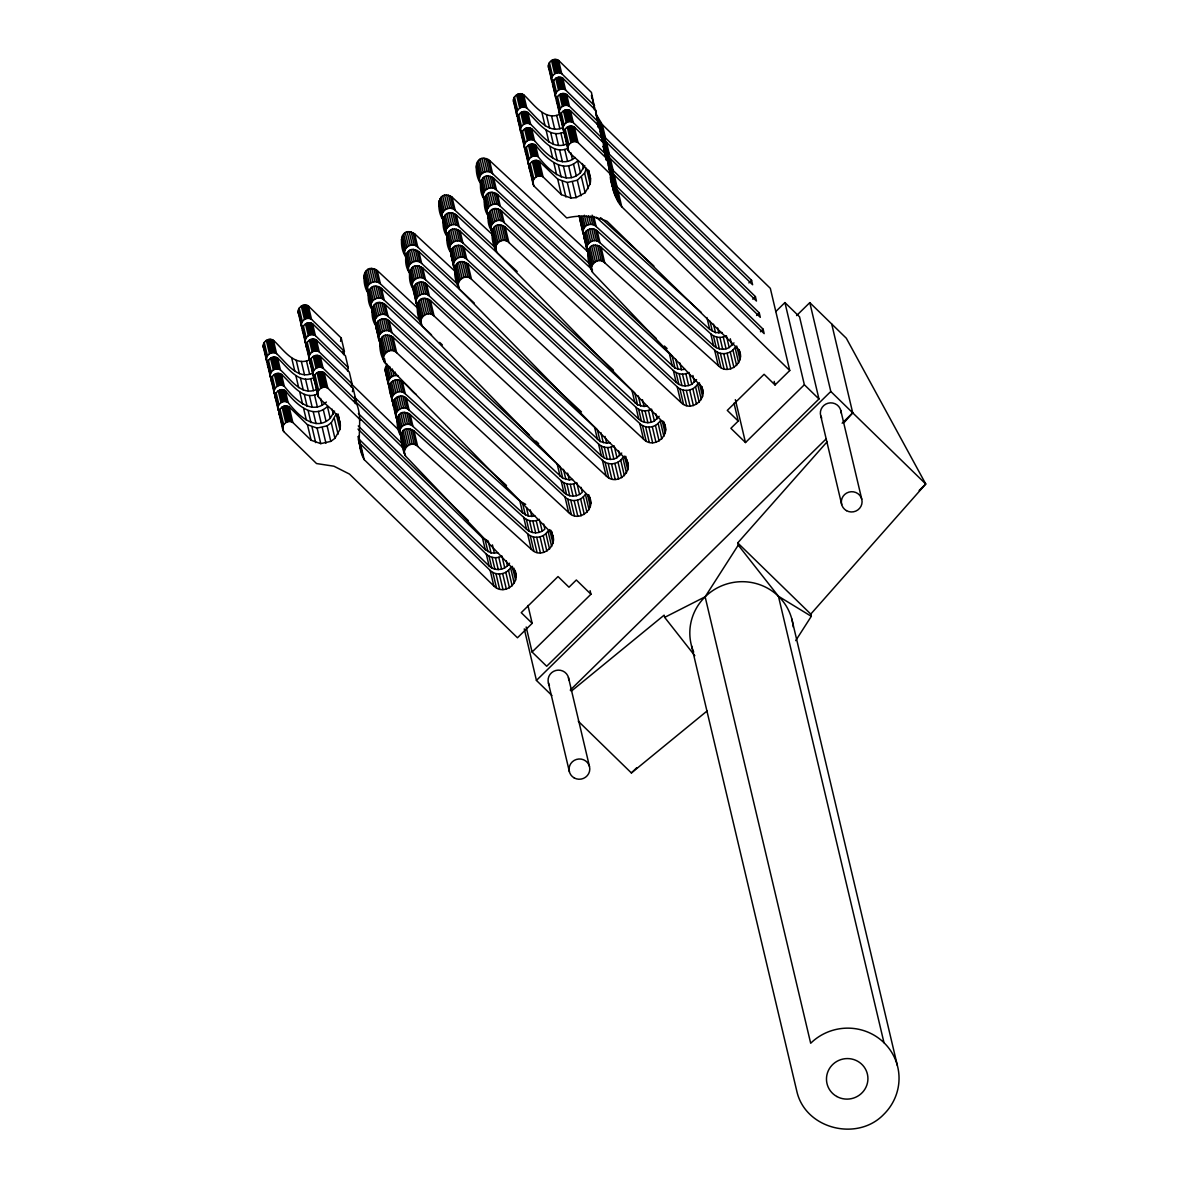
<?xml version="1.0" encoding="UTF-8"?>
<svg xmlns="http://www.w3.org/2000/svg" width="1189" height="1189" viewBox="0 0 1189 1189"><rect width="100%" height="100%" fill="white"/><g stroke="black" fill="none" stroke-linecap="round" stroke-linejoin="round"><path stroke-width="1.5" d="M264.226 349.343C260.361 343.784 267.941 336.532 273.425 340.307C283.175 349.076 294.159 367.015 309.749 359.821M268.432 367.104C264.553 361.56 272.147 354.292 277.632 358.082C287.381 366.851 298.365 384.775 313.941 377.582C314.327 372.9 320.198 370.061 324.136 372.633L356.997 404.661C363.73 422.333 354.263 442.293 364.191 459.623L493.836 585.969C504.017 596.343 521.481 582.773 514.748 570.111M272.281 383.393C268.417 377.849 275.997 370.582 281.481 374.372C291.231 383.126 302.214 401.065 317.79 393.871M276.13 399.682C272.266 394.139 279.846 386.871 285.33 390.661C294.515 402.477 312.335 420.772 327.421 406.489L330.23 418.335C315.144 432.618 297.309 414.322 288.124 402.506C282.655 398.716 275.06 405.984 278.925 411.528L275.149 395.506M279.98 415.972C276.116 410.428 283.695 403.16 289.18 406.95L307.461 424.711L317.091 428.085L327.109 425.84L331.27 422.779L336.234 413.935L339.905 429.482L334.941 438.325L330.795 441.387L320.762 443.631L311.132 440.257L292.851 422.496C287.381 418.706 279.787 425.974 283.651 431.518L316.527 463.547L333.901 466.207L349.477 474.069L517.468 637.78L532.182 623.333L527.961 605.469M299.182 315.026C295.303 309.482 302.913 302.244 308.382 305.989L341.243 338.033L344.394 351.35L343.68 354.649L342.893 351.32M303.388 332.786C299.494 327.243 307.119 320.019 312.588 323.765L345.449 355.793L348.243 367.639L347.53 370.938M307.238 349.076C303.358 343.532 310.968 336.309 316.437 340.054L349.298 372.083L352.107 383.928L351.394 387.228M311.087 365.365C307.208 359.821 314.817 352.598 320.287 356.343L353.148 388.372L355.957 400.217L355.243 403.517M355.957 400.217L323.081 368.189C317.626 364.443 310.002 371.667 313.881 377.21L310.106 361.188M314.282 380.346L313.955 377.478L318.607 397.2C326.544 406.801 343.294 414.545 339.905 429.482M514.436 103.74C510.571 98.211 518.181 90.959 523.636 94.704C533.385 103.458 544.369 121.412 559.945 114.218M518.627 121.501C514.763 115.972 522.387 108.719 527.827 112.479C537.591 121.219 548.56 139.187 564.151 131.979C564.582 127.312 570.393 124.444 574.332 127.03L607.207 159.058C611.889 174.917 610.225 193.421 621.758 206.797L789.749 370.522L775.035 384.968L764.081 374.282L727.282 410.398L738.235 421.084L730.878 428.308L745.488 442.546L804.359 384.746L784.933 302.571L775.778 311.563M522.476 137.79C518.612 132.261 526.237 125.008 531.676 128.769C541.441 137.508 552.409 155.462 568 148.268M526.341 154.08C522.461 148.551 530.086 141.298 535.526 145.058C544.725 156.844 562.546 175.169 577.631 160.887L580.425 172.732C565.34 187.015 547.534 168.689 538.335 156.903C532.88 153.143 525.27 160.396 529.135 165.925L525.36 149.903M530.19 170.369C526.311 164.84 533.935 157.587 539.39 161.347L557.671 179.108L567.302 182.482L577.319 180.238L584.602 173.089L586.445 168.333L590.116 183.894L585.151 192.722L576.145 197.612L570.973 198.028L561.357 194.654L543.061 176.893C537.606 173.133 529.997 180.386 533.861 185.915L566.722 217.944C580.069 214.733 594.411 215.863 607.044 221.243L736.69 347.589C748.832 358.855 729.437 377.463 718.29 365.647L604.74 262.799C598.052 255.694 586.415 266.871 593.697 273.633L699.281 384.315C711.423 395.58 692.028 414.188 680.881 402.372L508.907 242.571C502.204 235.481 490.581 246.643 497.864 253.406L661.872 421.025C674.014 432.291 654.619 450.913 643.472 439.083L471.498 279.281C464.81 272.192 453.172 283.368 460.455 290.116L624.463 457.75C636.605 469.016 617.21 487.624 606.063 475.808L434.089 316.006C427.401 308.917 415.764 320.079 423.046 326.841L587.054 494.475C599.197 505.726 579.801 524.349 568.654 512.533L396.68 352.732C389.992 345.642 378.355 356.804 385.637 363.566L549.645 531.186C561.788 542.452 542.392 561.059 531.245 549.244L417.696 446.395C411.008 439.306 399.37 450.468 406.668 457.23L512.236 567.911L515.565 573.574M549.392 69.423C545.528 63.894 553.138 56.641 558.592 60.401L591.453 92.43L594.678 108.63L591.528 95.313L591.765 98.182M553.584 87.198C549.719 81.669 557.329 74.417 562.783 78.162L595.659 110.191L598.766 127.788M556.794 102.18C554.594 96.636 561.758 91.122 566.633 94.451L599.509 126.48L602.377 141.209M561.282 119.777C557.418 114.248 565.043 106.995 570.482 110.74L603.358 142.769L606.464 160.366L605.662 156.993M565.132 136.066L564.166 131.875L568.818 151.612C576.739 161.214 593.489 168.957 590.116 183.894M367.787 288.035L369.363 294.709C361.724 287.173 360.847 260.896 377.255 270.542L417.874 308.293M421.025 321.625L380.406 283.874C375.263 278.434 365.157 284.067 367.356 291.305M368.159 293.787L371.979 309.422C365.573 301.085 366.628 279.192 381.446 288.318L431.548 334.867M529.15 434.802L384.255 300.163C379.113 294.723 369.006 300.356 371.206 307.594M372.008 310.076L375.828 325.712C369.422 317.374 370.478 295.481 385.295 304.607L559.96 466.4L562.754 478.246L569.234 479.895L572.593 479.435M562.754 478.246L388.104 316.452C382.962 311.013 372.856 316.646 375.055 323.884M375.858 326.366C375.694 319.782 384.627 316.17 389.145 320.896L561.134 480.698C565.251 484.651 571.805 485.38 576.769 482.6L579.563 494.446C574.614 497.225 568.06 496.497 563.928 492.543L391.954 332.742C386.113 326.499 375.04 334.659 379.677 342.001L375.858 326.366L378.905 340.173M383.631 360.163C378.265 351.662 376.571 327.822 392.994 337.171L564.983 496.987C570.75 502.739 581.332 501.268 585.374 494.208L589.06 509.754M401.362 239.301L405.538 256.423C399.37 248.189 398.805 224.424 414.649 233.817L456.635 272.831M384.983 369.675L387.272 364.28L390.423 377.612L388.402 381.045L389.16 386.797L384.983 369.675L388.387 384.968M458.434 284.899L417.8 247.149C412.672 241.709 402.566 247.342 404.765 254.595M405.568 257.062L409.388 272.712C402.982 264.374 404.037 242.467 418.855 251.592L474.381 303.18M394.243 404.661C392.415 398.107 386.157 388.625 391.478 382.055C401.154 374.223 409.447 390.096 416.15 394.376M581.451 411.914L421.664 263.438C416.522 257.998 406.415 263.631 408.615 270.884M506.514 485.528L405.271 393.827C399.43 387.584 388.372 395.744 393.009 403.086M414.471 290.562C406.608 282.997 407.233 258.414 422.704 267.882L597.368 429.675L600.163 441.52L606.643 443.185L610.002 442.724M394.049 407.53C389.412 400.188 400.485 392.028 406.326 398.27L519.875 501.119L525.672 504.359M600.163 441.52L425.513 279.727C420.371 274.287 410.264 279.92 412.464 287.173M535.184 516.16L528.466 516.204L522.67 512.964L409.12 410.116C403.279 403.874 392.221 412.033 396.858 419.375L394.451 409.224M413.267 289.64C413.103 283.071 422.036 279.46 426.554 284.171L598.543 443.973C602.66 447.926 609.214 448.654 614.178 445.875L616.972 457.72C612.023 460.515 605.469 459.771 601.337 455.818L429.363 296.016C423.522 289.774 412.449 297.934 417.086 305.291L413.267 289.64L416.313 303.463M396.873 420.029L400.708 435.664C395.209 427.49 394.763 405.345 410.175 414.56L523.725 517.408C527.842 521.362 534.396 522.105 539.36 519.311M543.655 524.052L544.859 529.12C539.955 533.965 531.468 534.084 526.519 529.254L412.969 426.405C407.842 420.965 397.721 426.598 399.935 433.836M421.04 323.453C415.674 314.951 413.98 291.097 430.403 300.46L602.392 460.262C608.159 466.014 618.741 464.542 622.783 457.483L626.469 473.044M405.434 455.655C401.094 447.644 395.699 421.144 414.025 430.849L527.574 533.698C533.341 539.464 543.923 537.978 547.966 530.933L551.651 546.479M444.181 221.273C436.541 213.723 435.664 187.446 452.058 197.106L492.692 234.857M442.174 217.869C439.96 210.631 450.081 204.984 455.209 210.423L495.843 248.174M444.404 225.836L446.796 235.987C440.391 227.649 441.446 205.742 456.264 214.867L517.2 271.493M446.024 234.159C443.824 226.921 453.93 221.273 459.058 226.713L613.435 370.165M447.079 238.603L450.646 252.276C444.24 243.938 445.295 222.031 460.113 231.156L634.777 392.964L637.572 404.81L644.052 406.46L647.411 405.999M449.873 250.448C447.673 243.21 457.78 237.562 462.922 243.002L637.572 404.81M450.676 252.93C450.512 246.346 459.444 242.734 463.963 247.446L635.952 407.247C640.068 411.201 646.623 411.944 651.587 409.15L654.381 420.995C649.432 423.789 642.877 423.046 638.746 419.093L466.772 259.291C460.931 253.064 449.858 261.223 454.495 268.565L450.676 252.93L453.47 264.775M458.449 286.727C453.083 278.226 451.389 254.387 467.812 263.735L639.801 423.537C645.568 429.303 656.15 427.817 660.192 420.772L663.878 436.318M477.592 171.32L480.356 182.972C474.188 174.753 473.623 150.988 489.467 160.381L588.332 252.246M479.583 181.144C477.369 173.906 487.49 168.273 492.618 173.713L591.483 265.563M480.638 185.588L484.205 199.262C477.8 190.924 478.84 169.031 493.673 178.157L592.523 270.007M483.433 197.433C481.218 190.195 491.339 184.563 496.467 190.002L656.269 338.479M489.288 217.126C481.426 209.546 482.05 184.979 497.522 194.446L672.186 356.239L674.98 368.085L681.46 369.734L684.805 369.289M487.282 213.723C485.082 206.485 495.189 200.852 500.316 206.292L674.98 368.085M491.131 230.012C485.231 221.228 487.609 202.085 501.372 210.735L673.36 370.537C677.477 374.49 684.032 375.219 688.996 372.439L691.79 384.285C686.841 387.064 680.286 386.336 676.155 382.382L504.181 222.581C497.492 215.491 485.855 226.653 493.138 233.416M495.858 250.002C490.492 241.501 488.798 217.661 505.221 227.025L677.21 386.826C682.976 392.578 693.559 391.107 697.601 384.047L701.287 399.593M580.069 220.143L581.124 216.324L583.933 228.169L582.863 231.989L583.903 235.779L580.069 220.143L583.13 233.951M583.918 236.433C583.754 229.849 592.687 226.237 597.22 230.948L710.769 333.812C714.886 337.765 721.441 338.508 726.405 335.714L729.199 347.56C724.235 350.354 717.695 349.611 713.563 345.657L600.014 242.809C594.173 236.566 583.115 244.726 587.752 252.068L583.918 236.433L586.98 250.24M591.706 270.23C586.326 261.729 584.646 237.889 601.069 247.238L714.619 350.101C720.385 355.868 730.967 354.381 735.01 347.337L738.681 362.883M340.53 341.317L341.243 338.033M352.434 391.671L353.148 388.372M312.9 373.138C297.309 380.331 286.326 362.407 276.576 353.638C271.092 349.848 263.512 357.116 267.376 362.66L263.259 345.152M316.75 389.427C301.159 396.621 290.175 378.697 280.426 369.928C274.941 366.138 267.362 373.405 271.226 378.949L267.451 362.927M326.366 402.045C311.295 416.328 293.46 398.033 284.275 386.217C278.806 382.427 271.211 389.695 275.075 395.238L271.3 379.217M344.394 351.35L311.533 319.321C306.063 315.575 298.454 322.799 302.333 328.357L298.216 310.834M348.243 367.639L315.382 335.61C309.913 331.865 302.303 339.088 306.182 344.647L302.407 328.61M352.107 383.928L319.232 351.899C313.777 348.154 306.153 355.377 310.032 360.936L306.257 344.899M360.683 420.207L327.807 388.179C322.353 384.433 314.728 391.657 318.607 397.2M563.096 127.535C547.52 134.743 536.536 116.775 526.786 108.036C521.332 104.275 513.707 111.543 517.587 117.057L513.455 99.549M566.945 143.824C551.369 151.033 540.401 133.064 530.636 124.325C525.181 120.565 517.572 127.832 521.436 133.346L517.661 117.325M575.194 157.468C559.915 170.161 543.759 151.449 534.485 140.614C529.031 136.854 521.421 144.107 525.285 149.636L521.51 133.614M594.604 105.747L561.743 73.718C556.289 69.973 548.679 77.226 552.528 82.754L548.411 65.246M598.453 122.036L565.592 90.007C560.138 86.262 552.528 93.515 556.393 99.044L552.617 83.007M602.303 138.325L569.442 106.297C563.987 102.551 556.378 109.804 560.242 115.333L556.467 99.296M606.152 154.615L573.291 122.586C567.837 118.841 560.227 126.093 564.091 131.622L560.316 115.586M610.878 174.605L578.017 142.576C572.563 138.831 564.953 146.084 568.818 151.612M330.23 418.335L334.57 411.082M580.425 172.732L584.78 165.479M694.807 655.719L664.666 617.373L705.136 596.804L738.25 545.127L737.73 542.912L827.024 441.892M795.709 640.633L811.299 616.318L810.779 614.089L737.73 542.912M583.933 228.169C586.355 223.948 592.702 223.056 596.165 226.519L709.714 329.368L715.51 332.608L722.213 332.563M358.186 436.526L359.464 439.633L489.11 565.979C494.892 571.731 505.459 570.259 509.516 563.2M362.913 456.517L359.227 440.97L360.52 444.077L490.165 570.423C495.932 576.175 506.514 574.703 510.557 567.643L514.243 583.204M616.972 457.72L621.743 453.054M654.381 420.995L659.152 416.328M691.79 384.285L696.561 379.603M729.199 347.56L733.97 342.893M844.145 422.526L852.706 412.836L831.706 323.988M810.779 614.089L925.755 484.012L846.315 338.226L809.798 302.63L796.585 315.59M748.921 282.893L751.567 280.307L605.483 137.939L597.383 122.735L598.364 126.108M752.771 299.182L755.416 296.596L609.333 154.228L603.373 144.374M756.62 315.471L759.266 312.885L613.182 170.517L607.222 160.664L603.284 146.173L606.078 158.018M760.47 331.761L763.115 329.175L617.032 186.807L611.072 176.953L608.278 165.093L614.237 174.961L760.306 317.329L759.266 312.885M784.933 302.571L799.543 316.809L818.968 398.984L546.687 666.256L532.077 652.018L590.948 594.232L590.101 590.665M551.904 695.506L536.432 680.42L830.799 391.478L809.798 302.63M570.23 690.125L826.31 438.756M842.154 423.21L852.706 412.836M578.27 721.188L631.389 772.954L636.665 767.782M919.142 490.492L925.755 484.012L830.799 391.478M571.21 691.24L664.146 615.144L664.666 617.373M631.389 772.954L707.158 710.918M390.423 377.612L393.916 375.62L397.943 375.59M579.563 494.446L582.253 492.409L581.064 487.327M357.993 429.08L486.316 554.133C490.433 558.087 496.987 558.815 501.951 556.036L504.745 567.881M358.261 425.93L485.261 549.69L491.057 552.93L497.775 552.885M359.435 417.948L482.466 537.844L488.263 541.084L491.057 552.93M738.25 545.127L778.453 596.269L811.299 616.318M600.519 217.661L653.876 265.994M596.105 217.141L701.436 312.573M664.398 346.029L667.103 348.54M439.677 342.417L442.382 344.929M535.912 441.089L538.632 443.601M599.524 128.085L596.373 114.753L602.333 124.622L770.323 288.333L789.749 370.522M602.972 142.68L600.579 132.529L606.524 142.383L752.607 284.751L751.567 280.307M604.428 148.818L610.373 158.672L756.457 301.04L755.416 296.596M614.654 194.297L610.983 178.736L618.087 191.251L764.17 333.619L763.115 329.175M804.359 384.746L818.968 398.984M590.948 594.232L576.338 579.994L568.981 587.217L558.027 576.546L521.228 612.662L532.182 623.333M351.379 383.884L400.321 431.592M354.53 397.215L403.472 444.909M354.263 400.366L403.205 448.075M358.379 413.504L468.184 520.514M447.852 240.431L449.07 241.991M418.142 309.735L419.375 311.295M370.403 299.152L368.412 295.749M397.914 423.819L399.132 425.394M584.171 238.395L584.943 240.223M588.035 254.684L588.793 256.512M476.432 167.827L477.205 169.655M484.488 201.877L488.055 215.551M488.337 218.167L489.11 219.995M492.187 234.456L492.959 236.284M439.023 204.538L442.947 219.697M443.229 222.313L444.002 224.141M454.778 271.181L459.222 288.555M401.614 241.263L402.387 243.091M405.821 259.039L406.593 260.867M409.67 275.328L410.443 277.156M413.519 291.617L414.292 293.445M364.206 277.988L364.978 279.816M372.261 312.038L373.034 313.866M376.11 328.327L376.883 330.156M379.96 344.617L380.733 346.445M597.591 124.429L598.439 127.178L597.547 123.879M840.742 410.294L861.743 499.142M820.692 415.689L841.693 504.537M774.188 381.387L775.035 384.968M739.201 349.789L740.019 353.252M738.815 349.611L740.45 356.522M736.734 345.999L739.989 359.806M730.299 338.761L731.889 345.523M732.944 349.967L736.615 365.513M730.254 352.003L733.925 367.55M791.785 618.904L897.323 1065.359M723.269 337.007L726.063 348.853M727.118 353.296L730.789 368.843M735.352 399.667L745.488 442.546M717.666 327.941L718.869 333.024M719.91 337.468L722.719 349.313M723.759 353.742L727.445 369.303M734.014 403.22L738.235 421.084M778.453 596.269L883.992 1042.723A51.915 50.637 -13.3 0 1 883.709 1114.435C857.67 1141.589 806.276 1129.372 797.076 1092.334L691.537 645.88M713.504 324.151L715.51 332.608M716.566 337.052L719.36 348.897M720.415 353.341L724.086 368.887M709.996 321.208L712.389 331.359M713.445 335.803L716.239 347.649M717.294 352.093L720.965 367.639M706.92 317.522L709.714 329.368M710.769 333.812L713.563 345.657M714.619 350.101L718.29 365.647M701.792 386.514L702.61 389.977M701.406 386.336L703.041 393.247M699.325 382.709L702.58 396.532M692.89 375.486L694.48 382.249M695.535 386.693L699.206 402.239M692.845 388.729L696.516 404.275M685.86 373.718L688.669 385.578M689.709 390.007L693.38 405.568M679.855 362.972L681.46 369.734M682.501 374.178L685.31 386.024M686.35 390.468L690.036 406.014M675.709 359.182L678.102 369.333M679.157 373.777L681.951 385.622M683.006 390.066L686.677 405.612M676.036 372.529L678.83 384.374M679.885 388.818L683.556 404.364M669.511 354.248L672.305 366.093M673.36 370.537L676.155 382.382M677.21 386.826L680.881 402.372M602.333 124.622L605.483 137.939M606.524 142.383L609.333 154.228M610.373 158.672L613.182 170.517M614.237 174.961L617.032 186.807M618.087 191.251L621.758 206.797M600.638 122.274L603.789 135.605M604.844 140.034L607.638 151.88M608.694 156.324L611.488 168.169M612.543 172.613L615.337 184.458M616.392 188.902L620.063 204.449M599.078 119.836L602.229 133.168M603.284 137.612L606.078 149.457M607.133 153.901L609.927 165.747M610.983 170.19L613.777 182.036M614.832 186.48L618.503 202.026M597.651 117.339L600.802 130.656M601.857 135.1L604.651 146.946M605.706 151.389L608.5 163.235M609.556 167.679L612.365 179.524M613.405 183.968L617.076 199.514M612.127 181.382L615.798 196.943M596.135 114.768L598.528 124.919M599.984 131.058L601.575 137.82M606.227 157.498L603.432 145.653L603.655 148.521M610.953 177.488L607.207 159.058M597.591 122.095L598.379 125.44M593.727 106.505L594.515 109.834M610.373 176.908L611.191 180.356M610.388 177.77L613.658 191.592M597.294 123.314L598.097 126.703M610.492 179.138L612.112 186.049M664.383 423.239L665.201 426.688M663.596 421.337L665.632 429.972M705.136 596.804L810.675 1043.258A51.915 50.637 -13.3 0 1 883.992 1042.723M662.318 421.159L665.171 433.257M655.882 413.891L657.071 418.974M658.126 423.403L661.797 438.964M655.436 425.439L659.107 440.985M648.451 410.443L651.26 422.288M652.3 426.732L655.986 442.278M588.659 170.428L589.476 173.876M588.481 170.19L590.532 178.826M642.446 399.682L644.052 406.46M645.092 410.904L647.901 422.749M648.941 427.193L652.627 442.739M638.3 395.892L640.693 406.043M641.748 410.487L644.542 422.333M645.597 426.777L649.268 442.323M558.592 60.401L561.743 73.718M562.783 78.162L565.592 90.007M566.633 94.451L569.442 106.297M570.482 110.74L573.291 122.586M574.332 127.03L578.017 142.576M582.357 163.577L583.546 168.66M584.602 173.089L588.273 188.65M557.255 59.762L560.391 73.094M561.446 77.538L564.255 89.383M565.295 93.827L568.104 105.672M569.145 110.116L571.954 121.962M572.994 126.406L576.68 141.952M593.772 216.353L596.165 226.519M597.22 230.948L600.014 242.809M601.069 247.238L604.74 262.799M555.798 59.45L558.949 72.782M559.989 77.226L562.798 89.071M563.854 93.515L566.648 105.36M567.703 109.789L570.497 121.65M571.552 126.079L575.223 141.64M638.627 409.254L641.421 421.099M642.476 425.543L646.147 441.089M592.152 215.164L594.559 225.316M595.615 229.759L598.409 241.605M599.464 246.049L603.135 261.595M554.312 59.465L557.463 72.782M558.503 77.226L561.312 89.071M562.352 93.515L565.161 105.36M566.202 109.804L569.011 121.65M570.051 126.093L573.737 141.64M632.102 390.958L634.896 402.818M635.952 407.247L638.746 419.093M639.801 423.537L643.472 439.083M581.48 177.176L585.151 192.722M590.68 216.101L592.687 224.572M593.742 229.016L596.536 240.862M597.591 245.306L601.262 260.852M552.855 59.792L556.006 73.124M557.047 77.567L559.856 89.413M560.896 93.842L563.705 105.702M564.745 110.131L567.554 121.991M568.595 126.42L572.281 141.981M588.674 215.863L590.68 224.32M591.721 228.764L594.53 240.609M595.57 245.053L599.256 260.599M551.503 60.431L554.654 73.763M555.709 78.206L558.503 90.052M559.558 94.496L562.352 106.341M563.408 110.785L566.202 122.63M567.257 127.074L570.928 142.621M586.667 216.13L588.659 224.602M589.714 229.046L592.508 240.891M593.564 245.335L597.235 260.881M549.392 62.497L552.543 75.828M553.598 80.258L556.393 92.103M557.448 96.547L560.257 108.392M561.297 112.836L564.106 124.682M565.147 129.125L568.832 144.672M570.824 152.742L572.414 159.504M573.47 163.948L576.264 175.794M577.319 180.238L580.99 195.784M548.753 63.82L551.904 77.136M552.944 81.58L555.753 93.426M556.809 97.87L559.603 109.715M560.658 114.159L563.452 126.004M564.507 130.448L568.179 145.994M584.379 215.224L586.786 225.375M587.827 229.819L590.636 241.664M591.676 246.108L595.362 261.654M548.411 66.703L551.889 81.447M552.617 84.464L555.739 97.736M556.467 100.753L559.588 114.025M560.316 117.042L563.452 130.314M564.166 133.331L568.164 150.304M582.773 216.443L585.166 226.594M586.222 231.038L589.016 242.883M590.071 247.327L593.742 262.873M584.973 232.613L587.782 244.458M588.823 248.902L592.508 264.448M556.705 115.422L559.856 128.754M560.911 133.198L563.72 145.043M564.76 149.487L567.569 161.332M568.61 165.776L571.419 177.622M572.459 182.066L576.145 197.612M580.336 218.167L583.145 230.012M584.185 234.456L586.994 246.301M588.05 250.745L591.721 266.291M579.251 216.116L580.054 219.489L579.013 215.699M587.767 252.722L592.479 272.058M551.547 115.838L554.698 129.17M555.739 133.614L558.548 145.459M559.588 149.903L562.397 161.749M563.452 166.192L566.246 178.038M567.302 182.482L570.973 198.028M546.479 114.828L549.63 128.159M550.685 132.603L553.48 144.449M554.535 148.893L557.329 160.738M558.384 165.182L561.178 177.027M562.234 181.471L565.905 197.017M626.975 459.95L627.792 463.413M625.771 456.323L628.223 466.683M624.507 456.145L627.777 469.967M541.916 112.465L545.067 125.796M546.123 130.24L548.917 142.085M549.972 146.529L552.766 158.375M553.821 162.819L556.63 174.664M557.671 179.108L561.357 194.654M618.473 450.616L619.662 455.684M620.717 460.128L624.388 475.674M618.027 462.164L621.698 477.71M611.042 447.168L613.851 459.013M614.891 463.457L618.577 479.004M605.038 436.408L606.643 443.185M607.683 447.614L610.492 459.459M611.532 463.903L615.218 479.464M523.636 94.704L526.786 108.036M527.827 112.479L530.636 124.325M531.676 128.769L534.485 140.614M535.526 145.058L538.335 156.903M539.39 161.347L543.061 176.893M522.298 94.08L525.449 107.411M526.489 111.855L529.298 123.701M530.339 128.144L533.148 139.99M534.188 144.419L536.997 156.279M538.037 160.708L541.723 176.269M520.841 93.768L523.992 107.084M525.048 111.528L527.842 123.374M528.897 127.818L531.691 139.663M532.746 144.107L535.54 155.952M536.596 160.396L540.267 175.942M600.891 432.618L603.284 442.769M604.339 447.213L607.133 459.058M608.188 463.502L611.859 479.048M519.355 93.768L522.506 107.099M523.546 111.543L526.355 123.388M527.396 127.832L530.205 139.678M531.245 144.122L534.054 155.967M535.095 160.411L538.78 175.957M517.899 94.109L521.05 107.426M522.09 111.87L524.899 123.715M525.939 128.159L528.748 140.005M529.804 144.449L532.598 156.294M533.653 160.738L537.324 176.284M601.218 445.964L604.012 457.81M605.067 462.253L608.738 477.8M516.546 94.748L519.697 108.065M520.752 112.509L523.546 124.355M524.602 128.798L527.396 140.644M528.451 145.088L531.245 156.933M532.3 161.377L535.971 176.923M594.693 427.683L597.487 439.529M598.543 443.973L601.337 455.818M602.392 460.262L606.063 475.808M514.451 96.814L517.601 110.131M518.642 114.575L521.451 126.42M522.491 130.864L525.3 142.71M526.341 147.154L529.15 158.999M530.205 163.443L533.876 178.989M513.797 98.122L516.947 111.454M518.003 115.898L520.797 127.743M521.852 132.187L524.646 144.032M525.701 148.476L528.496 160.322M529.551 164.766L533.222 180.312M529.209 166.192L533.861 185.915M513.455 101.006L516.933 115.749M517.661 118.781L520.782 132.038M521.51 135.07L524.631 148.328M525.36 151.36L528.496 164.617M529.209 167.649L533.207 184.607M589.566 496.675L590.383 500.123M588.778 494.773L590.814 503.408M587.5 494.594L590.368 506.692M583.309 496.853L586.98 512.4M580.618 498.89L584.289 514.436M573.633 483.878L576.442 495.724M577.482 500.168L581.168 515.714M567.629 473.133L569.234 479.895M570.274 484.339L573.083 496.185M574.138 500.628L577.809 516.175M563.482 469.343L565.875 479.494M566.93 483.938L569.724 495.783M570.779 500.227L574.45 515.773M489.467 160.381L492.618 173.713M493.673 178.157L496.467 190.002M497.522 194.446L500.316 206.292M501.372 210.735L504.181 222.581M505.221 227.025L508.907 242.571M487.862 159.192L491.012 172.509M492.068 176.953L494.862 188.798M495.917 193.242L498.711 205.088M499.766 209.532L502.575 221.377M503.616 225.821L507.287 241.367M563.809 482.689L566.603 494.535M567.658 498.979L571.329 514.525M485.989 158.434L489.14 171.766M490.195 176.21L492.989 188.055M494.044 192.499L496.839 204.345M497.894 208.788L500.703 220.634M501.743 225.078L505.414 240.624M557.284 464.409L560.078 476.254M561.134 480.698L563.928 492.543M564.983 496.987L568.654 512.533M483.982 158.196L487.133 171.528M488.189 175.972L490.983 187.817M492.038 192.246L494.832 204.107M495.887 208.536L498.681 220.381M499.737 224.825L503.408 240.386M481.976 158.464L485.112 171.796M486.167 176.24L488.976 188.085M490.017 192.529L492.826 204.374M493.866 208.818L496.675 220.664M497.715 225.107L501.401 240.654M480.088 159.237L483.239 172.568M484.295 177.012L487.089 188.858M488.144 193.302L490.938 205.147M491.993 209.591L494.787 221.436M495.843 225.88L499.514 241.426M478.468 160.456L481.619 173.787M482.675 178.231L485.469 190.077M486.524 194.52L489.333 206.366M490.373 210.81L493.182 222.655M494.223 227.099L497.909 242.645M477.235 162.046L480.386 175.377M481.441 179.821L484.235 191.667M485.29 196.111L488.084 207.956M489.14 212.4L491.934 224.245M492.989 228.689L496.66 244.235M476.447 163.889L479.598 177.22M480.653 181.649L483.447 193.495M484.503 197.939L487.297 209.784M488.352 214.228L491.146 226.073M492.201 230.517L495.872 246.064M489.511 221.689L491.904 231.84M493.361 238.008L496.63 251.83M476.18 165.851L479.33 179.182M480.371 183.626L483.18 195.472M484.235 199.915L487.029 211.761M488.084 216.205L490.879 228.05M491.934 232.494L495.605 248.04M551.755 531.661L552.974 536.848M551.369 531.483L553.405 540.133M550.879 530.339L551.696 533.802M549.69 529.595L552.959 543.418M545.9 533.564L549.571 549.125M539.761 521.005L542.154 531.156M543.21 535.6L546.881 551.146M536.224 520.604L539.033 532.449M540.074 536.893L543.759 552.439M530.22 509.843L531.825 516.621M532.88 521.064L535.674 532.91M536.729 537.354L540.401 552.9M568.461 677.567L589.462 766.415M526.474 507.748L528.466 516.204M529.521 520.648L532.315 532.494M533.371 536.938L537.042 552.484M452.058 197.106L455.209 210.423M456.264 214.867L459.058 226.713M460.113 231.156L462.922 243.002M463.963 247.446L466.772 259.291M467.812 263.735L471.498 279.281M450.453 195.903L453.603 209.234M454.659 213.678L457.453 225.524M458.508 229.967L461.317 241.813M462.358 246.257L465.167 258.102M466.207 262.546L469.893 278.092M522.551 503.125L525.345 514.971M526.4 519.415L529.194 531.26M530.249 535.689L533.92 551.25M448.58 195.159L451.731 208.491M452.786 212.935L455.58 224.78M456.635 229.224L459.444 241.07M460.485 245.514L463.294 257.359M464.334 261.788L468.02 277.349M519.875 501.119L522.67 512.964M523.725 517.408L526.519 529.254M527.574 533.698L531.245 549.244M446.574 194.922L449.724 208.238M450.78 212.682L453.574 224.528M454.629 228.972L457.423 240.817M458.478 245.261L461.273 257.106M462.328 261.55L465.999 277.096M444.567 195.189L447.718 208.521M448.758 212.965L451.567 224.81M452.608 229.254L455.417 241.099M456.457 245.529L459.266 257.389M460.306 261.818L463.992 277.379M442.68 195.962L445.83 209.294M446.886 213.738L449.68 225.583M450.735 230.027L453.529 241.872M454.584 246.301L457.379 258.162M458.434 262.591L462.105 278.152M441.074 197.181L444.21 210.512M445.266 214.956L448.075 226.802M449.115 231.246L451.924 243.091M452.964 247.535L455.773 259.38M456.814 263.824L460.5 279.37M439.826 198.771L442.977 212.088M444.032 216.532L446.826 228.377M447.881 232.821L450.676 244.666M451.731 249.11L454.525 260.956M455.58 265.4L459.251 280.946M439.038 200.599L442.189 213.931M443.244 218.375L446.038 230.22M447.094 234.664L449.888 246.509M450.943 250.953L453.737 262.799M454.793 267.243L458.464 282.789M438.771 202.576L441.922 215.908M442.962 220.351L445.771 232.197M446.826 236.641L449.62 248.486M454.525 269.219L458.196 284.766M450.928 254.892L453.722 266.737M548.411 682.962L569.412 771.81M513.96 568.208L515.996 576.843M512.281 566.306L515.55 580.128M526.162 627.004L532.077 652.018M524.26 628.892L536.432 680.42M506.246 560.777L507.45 565.845M508.491 570.289L512.177 585.835M505.801 572.325L509.472 587.871M498.815 557.329L501.624 569.174M502.665 573.618L506.351 589.164M492.409 544.874L494.416 553.331M495.471 557.775L498.265 569.62M499.321 574.064L502.992 589.61M492.112 557.373L494.906 569.219M495.962 573.663L499.633 589.209M414.649 233.817L417.8 247.149M418.855 251.592L421.664 263.438M422.704 267.882L425.513 279.727M426.554 284.171L429.363 296.016M430.403 300.46L434.089 316.006M413.044 232.628L416.195 245.96M417.25 250.389L420.044 262.249M421.099 266.678L423.908 278.523M424.949 282.967L427.758 294.813M428.798 299.256L432.484 314.803M485.142 539.836L487.936 551.681M488.991 556.125L491.785 567.97M492.841 572.414L496.512 587.961M411.171 231.885L414.322 245.202M415.377 249.645L418.171 261.491M419.227 265.935L422.036 277.78M423.076 282.224L425.885 294.069M426.925 298.513L430.611 314.059M482.466 537.844L485.261 549.69M486.316 554.133L489.11 565.979M490.165 570.423L493.836 585.969M409.165 231.632L412.315 244.964M413.371 249.408L416.165 261.253M417.22 265.697L420.014 277.542M421.069 281.986L423.864 293.832M424.919 298.276L428.59 313.822M407.158 231.914L410.309 245.231M411.349 249.675L414.158 261.521M415.199 265.964L418.008 277.81M419.048 282.254L421.857 294.099M422.898 298.543L426.583 314.089M405.271 232.687L408.422 246.004M409.477 250.448L412.271 262.293M413.326 266.737L416.12 278.583M417.176 283.027L419.97 294.872M421.025 299.316L424.696 314.862M403.666 233.906L406.816 247.223M407.857 251.667L410.666 263.512M411.706 267.956L414.515 279.801M415.556 284.245L418.365 296.091M419.405 300.535L423.091 316.081M402.417 235.481L405.568 248.813M406.623 253.257L409.417 265.102M410.473 269.546L413.267 281.392M414.322 285.836L417.116 297.681M418.171 302.125L421.842 317.671M401.629 237.324L404.78 250.656M405.835 255.1L408.63 266.945M409.685 271.389L412.479 283.235M413.534 287.679L416.328 299.524M417.384 303.968L421.055 319.514M409.417 273.351L413.237 289.001M417.116 305.93L421.813 325.281M377.255 270.542L380.406 283.874M381.446 288.318L384.255 300.163M385.295 304.607L388.104 316.452M389.145 320.896L391.954 332.742M392.994 337.171L396.68 352.732M402.477 381.981L405.271 393.827M406.326 398.27L409.12 410.116M410.175 414.56L412.969 426.405M414.025 430.849L417.696 446.395M375.635 269.338L378.786 282.67M379.841 287.114L382.65 298.959M383.69 303.403L386.499 315.248M387.54 319.692L390.349 331.538M391.389 335.982L395.075 351.528M400.871 380.777L403.666 392.623M404.721 397.067L407.515 408.912M408.57 413.356L411.364 425.201M412.42 429.645L416.091 445.191M373.777 268.595L376.913 281.927M377.968 286.371L380.777 298.216M381.818 302.66L384.627 314.505M385.667 318.949L388.476 330.795M389.516 335.239L393.202 350.785M398.999 380.034L401.793 391.88M402.848 396.323L405.642 408.169M406.697 412.613L409.492 424.458M410.547 428.902L414.218 444.448M371.756 268.357L374.907 281.689M375.962 286.118L378.756 297.963M379.811 302.407L382.605 314.253M383.661 318.697L386.455 330.542M387.51 334.986L391.181 350.532M395.149 372.008L395.937 375.352M396.977 379.781L399.786 391.642M400.827 396.071L403.636 407.916M404.691 412.36L407.485 424.205M408.54 428.649L412.211 444.196M369.749 268.625L372.9 281.956M373.94 286.4L376.75 298.246M377.79 302.69L380.599 314.535M381.639 318.979L384.448 330.824M385.504 335.268L389.175 350.814M392.34 368.962L393.916 375.62M394.971 380.064L397.765 391.909M398.82 396.353L401.614 408.199M402.67 412.642L405.464 424.488M406.519 428.932L410.19 444.478M367.862 269.398L371.013 282.729M372.068 287.173L374.862 299.019M375.917 303.463L378.711 315.308M379.767 319.752L382.561 331.597M383.616 336.041L387.287 351.587M389.68 366.405L392.043 376.393M393.098 380.837L395.892 392.682M396.948 397.126L399.742 408.971M400.797 413.415L403.591 425.261M404.646 429.705L408.317 445.251M366.257 270.616L369.407 283.948M370.448 288.392L373.257 300.237M374.297 304.681L377.106 316.527M378.147 320.971L380.956 332.816M381.996 337.26L385.682 352.806M391.478 382.055L394.272 393.901M395.328 398.345L398.122 410.19M399.177 414.634L401.971 426.479M403.026 430.923L406.697 446.469M365.008 272.207L368.159 285.538M369.214 289.982L372.008 301.828M373.064 306.257L375.858 318.117M376.913 322.546L379.707 334.391M380.762 338.835L384.433 354.396M384.419 358.379L385.637 363.566M364.22 274.05L367.371 287.366M368.427 291.81L371.221 303.656M372.276 308.1L375.07 319.945M376.125 324.389L378.919 336.234M379.975 340.678L383.646 356.224M386.039 365.87L389.189 379.202M390.23 383.646L393.039 395.491M394.079 399.935L396.888 411.78M397.929 416.224L400.738 428.07M401.793 432.499L405.464 448.06M363.953 276.011L368.129 293.133M379.707 342.655L384.404 361.991M385.251 367.713L388.402 381.045M389.457 385.474L392.251 397.319M393.306 401.763L396.1 413.609M397.156 418.052L399.95 429.898M401.005 434.342L404.676 449.888M389.175 387.451L392.236 401.258M393.024 403.74L396.086 417.547M400.723 436.318L404.661 453.826M358.662 436.244L359.464 439.633M360.52 444.077L364.191 459.623M358.335 436.779L359.152 440.227M358.305 438.384L361.798 453.351M358.409 439.767L360.862 450.141M338.048 414.292L339.266 419.479M337.869 414.069L340.322 424.428M308.382 305.989L311.533 319.321M312.588 323.765L315.382 335.61M316.437 340.054L319.232 351.899M320.287 356.343L323.081 368.189M324.136 372.633L327.807 388.179M332.147 409.179L333.351 414.248M334.391 418.691L338.077 434.238M307.044 305.365L310.195 318.697M311.236 323.14L314.045 334.986M315.1 339.43L317.894 351.275M318.949 355.719L321.743 367.564M322.799 372.008L326.47 387.555M305.588 305.053L308.739 318.384M309.794 322.813L312.588 334.674M313.643 339.103L316.437 350.948M317.493 355.392L320.287 367.238M321.342 371.681L325.013 387.228M304.102 305.053L307.252 318.384M308.308 322.828L311.102 334.674M312.157 339.118L314.951 350.963M316.006 355.407L318.801 367.252M319.856 371.696L323.527 387.242M331.27 422.779L334.941 438.325M302.645 305.395L305.796 318.726M306.851 323.155L309.645 335.001M310.701 339.445L313.495 351.29M314.55 355.734L317.344 367.579M318.399 372.023L322.07 387.569M301.293 306.034L304.443 319.365M305.499 323.809L308.293 335.655M309.348 340.099L312.157 351.944M313.197 356.373L316.006 368.233M317.047 372.662L320.733 388.223M299.167 308.055L302.303 321.387M303.358 325.831L306.168 337.676M307.208 342.12L310.017 353.965M311.057 358.409L313.866 370.255M314.907 374.698L318.593 390.245M320.614 398.345L322.219 405.107M323.259 409.551L326.068 421.396M327.109 425.84L330.795 441.387M298.543 309.422L301.694 322.739M302.749 327.183L305.543 339.028M306.599 343.472L309.393 355.318M310.448 359.762L313.242 371.607M314.297 376.051L317.968 391.597M298.201 312.306L301.694 327.049M302.407 330.066L305.543 343.339M306.257 346.356L309.393 359.628M310.106 362.645L313.242 375.917M313.955 378.934L317.968 395.907M306.509 361.025L309.66 374.357M310.701 378.801L313.51 390.646M314.565 395.09L317.359 406.935M318.414 411.379L321.208 423.225M322.264 427.654L325.935 443.215M301.337 361.441L304.488 374.773M305.543 379.217L308.337 391.062M309.393 395.506L312.187 407.351M313.242 411.795L316.036 423.641M317.091 428.085L320.762 443.631M296.269 360.43L299.42 373.762M300.475 378.206L303.269 390.051M304.325 394.495L307.119 406.341M308.174 410.785L310.968 422.63M312.023 427.074L315.694 442.62M291.706 358.082L294.857 371.399M295.912 375.843L298.707 387.688M299.762 392.132L302.556 403.978M303.611 408.422L306.405 420.267M307.461 424.711L311.132 440.257M273.425 340.307L276.576 353.638M277.632 358.082L280.426 369.928M281.481 374.372L284.275 386.217M285.33 390.661L288.124 402.506M289.18 406.95L292.851 422.496M272.088 339.682L275.239 352.999M276.294 357.443L279.088 369.289M280.143 373.732L282.937 385.578M283.993 390.022L286.787 401.867M287.842 406.311L291.513 421.857M270.631 339.37L273.782 352.687M274.837 357.131L277.632 368.976M278.687 373.42L281.481 385.266M282.536 389.71L285.33 401.555M286.386 405.999L290.057 421.545M269.145 339.355L272.296 352.687M273.336 357.131L276.145 368.976M277.2 373.42L279.995 385.266M281.05 389.71L283.844 401.555M284.899 405.999L288.57 421.545M267.688 339.697L270.839 353.014M271.88 357.458L274.689 369.303M275.729 373.747L278.538 385.593M279.578 390.037L282.387 401.882M283.443 406.326L287.114 421.872M266.306 340.307L269.457 353.638M270.512 358.082L273.307 369.928M274.362 374.372L277.156 386.217M278.211 390.661L281.005 402.506M282.061 406.95L285.732 422.496M264.226 342.387L267.376 355.719M268.417 360.163L271.226 372.008M272.266 376.452L275.075 388.298M276.116 392.742L278.925 404.587M279.98 409.031L283.651 424.577M263.586 343.725L266.737 357.057M267.793 361.501L270.587 373.346M271.642 377.79L274.436 389.635M275.491 394.079L278.285 405.925M279.341 410.368L283.012 425.915M279.014 411.78L283.651 431.518M263.245 346.608L266.737 361.352M267.451 364.384L270.587 377.641M271.3 380.673L274.436 393.931M275.149 396.963L278.285 410.22M278.999 413.252L283.012 430.21M599.509 126.48L599.583 129.363M595.659 110.191L595.734 113.074M693.692 652.137A51.915 50.637 -13.3 0 1 729.258 583.294A51.915 50.637 -13.3 0 1 793.271 627.064M549.437 685.399A10.389 10.121 -13.3 0 1 555.783 670.492A10.389 10.121 -13.3 0 1 568.803 680.197M821.718 418.127A10.389 10.121 -13.3 0 1 828.064 403.22A10.389 10.121 -13.3 0 1 841.084 412.925M836.759 1096.481A20.763 20.258 -13.3 0 0 867.925 1078.691A20.763 20.258 -13.3 0 0 836.893 1061.361A20.763 20.258 -13.3 0 0 836.759 1096.481M574.213 777.933A10.389 10.121 -13.3 0 0 589.803 769.045A10.389 10.121 -13.3 0 0 574.287 760.366A10.389 10.121 -13.3 0 0 574.213 777.933M846.494 510.661A10.389 10.121 -13.3 0 0 862.084 501.773A10.389 10.121 -13.3 0 0 846.568 493.093A10.389 10.121 -13.3 0 0 846.494 510.661"/></g></svg>
